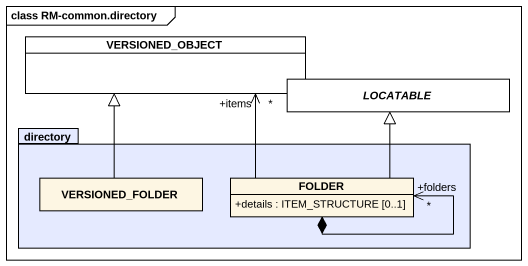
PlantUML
@startuml
mainframe class RM-common.directory
hide circle
hide empty members
skinparam classAttributeIconSize 0
class VERSIONED_OBJECT #FFFFFF
abstract class LOCATABLE #FFFFFF
package directory #E5EAFF {
  class VERSIONED_FOLDER
  class "FOLDER" as FOLDER_ {
    +details : ITEM_STRUCTURE [0..1]
  }
}
VERSIONED_OBJECT "+items\n*" <-- FOLDER_
VERSIONED_FOLDER -up-|> VERSIONED_OBJECT
FOLDER_ -up-|> LOCATABLE
FOLDER_ *--> "+folders\n*" FOLDER_
@enduml
